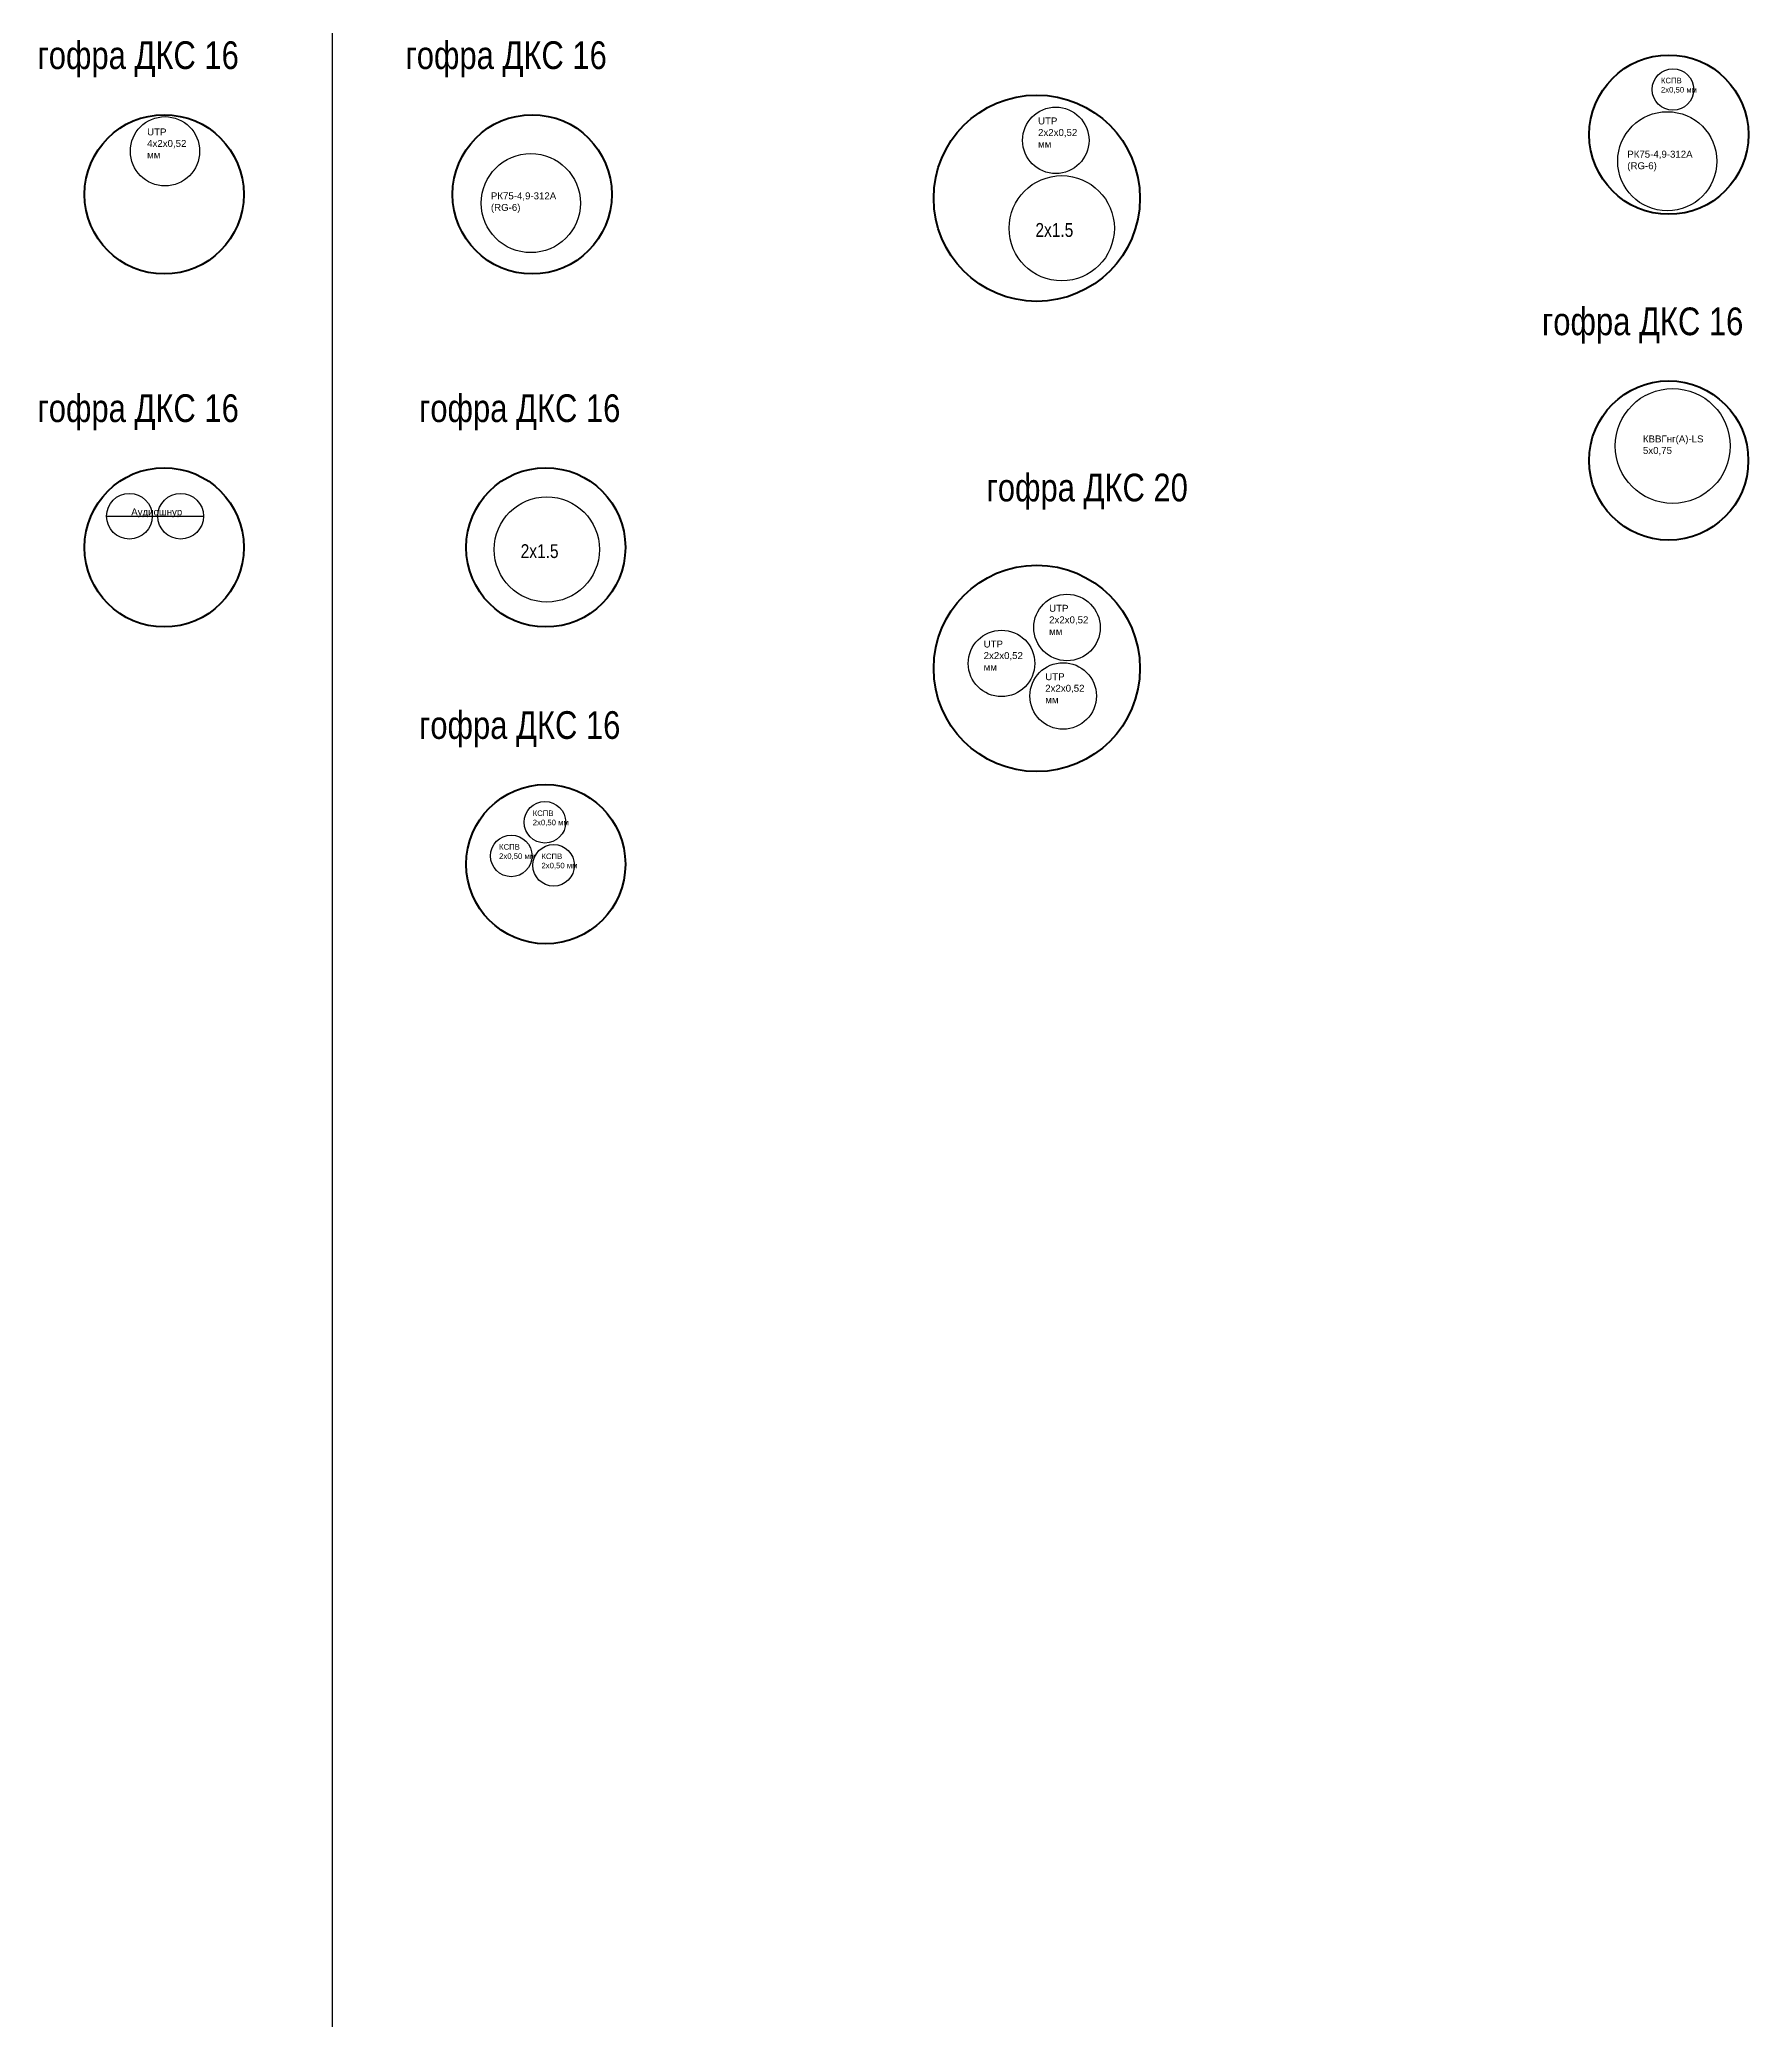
# Model space of a CAD drawing. Header units: millimetres. Extents: x -14566 to 16488, y -7315 to 17206.
# Drawn here: x -6710.3 to -6586.7, y -6604.7 to -6461.7 of the extents above; entities that cross this region are included whole.
import ezdxf

# ---------------------------------------------------------------- set-up
doc = ezdxf.new("R2010")
doc.units = ezdxf.units.MM
for name, color, linetype in [('05 Слаботочка', 7, 'Continuous'), ('06 Авт-ка климата', 7, 'Continuous'), ('08 Пож. и техн. сигн.', 7, 'Continuous'), ('13 Трассы и коробки слаботочки', 7, 'Continuous')]:
    doc.layers.add(name, color=color, linetype=linetype)
doc.layers.add('100 noprint', color=2, linetype='Continuous', plot=False)
doc.styles.get("Standard").update_dxf_attribs({"font": 'arial.ttf'})

msp = doc.modelspace()

# ---------------------------------------------------------------- linework, layer by layer
at = {"layer": '05 Слаботочка', "color": 6}
msp.add_line((-6705.43, -6496.12), (-6698.43, -6496.12), dxfattribs=at)
for centre, radius in [((-6592.29, -6465.31), 1.5), ((-6701.21, -6469.77), 2.5), ((-6592.7, -6470.49), 3.58), ((-6674.79, -6473.51), 3.58), ((-6703.78, -6496.12), 1.65), ((-6700.08, -6496.12), 1.65)]:
    msp.add_circle(centre, radius, dxfattribs=at)
at = {"layer": '06 Авт-ка климата', "color": 5}
for centre, radius in [((-6636.87, -6468.98), 2.4), ((-6636.44, -6475.33), 3.8), ((-6592.31, -6491.05), 4.15), ((-6673.63, -6498.52), 3.8)]:
    msp.add_circle(centre, radius, dxfattribs=at)
at = {"layer": '08 Пож. и техн. сигн.', "color": 1}
for centre, radius in [((-6636.06, -6504.16), 2.4), ((-6640.79, -6506.75), 2.4), ((-6636.34, -6509.1), 2.4), ((-6673.77, -6518.22), 1.5), ((-6676.2, -6520.65), 1.5), ((-6673.14, -6521.33), 1.5)]:
    msp.add_circle(centre, radius, dxfattribs=at)
at = {"layer": '100 noprint'}
msp.add_lwpolyline([(-6689.13, -6231.57), (-6689.13, -7315.22), (-5928.08, -7315.22), (-5928.08, -6231.57)], close=True, dxfattribs=at)
at = {"layer": '13 Трассы и коробки слаботочки', "lineweight": 40}
for centre, radius in [((-6592.59, -6468.57), 5.75), ((-6638.24, -6473.16), 7.45), ((-6701.27, -6472.88), 5.75), ((-6674.69, -6472.88), 5.75), ((-6592.6, -6492.1), 5.75), ((-6701.27, -6498.37), 5.75), ((-6673.71, -6498.37), 5.75), ((-6638.24, -6507.11), 7.45), ((-6673.71, -6521.25), 5.75)]:
    msp.add_circle(centre, radius, dxfattribs=at)

# ---------------------------------------------------------------- texts
at = {"layer": '05 Слаботочка', "color": 6, "width": 2.8168, "attachment_point": 1}
for s, insert, char_height in [('{КСПВ 2х0,50 мм}', (-6593.16, -6464.46), 0.4), ('{UTP 4х2х0,52 мм}', (-6702.5, -6468.12), 0.5), ('{РК75-4,9-312А (RG-6)}', (-6595.59, -6469.73), 0.5), ('{РК75-4,9-312А (RG-6)}', (-6677.67, -6472.74), 0.5), ('{Аудиошнур}', (-6703.65, -6495.56), 0.5)]:
    msp.add_mtext(s, dxfattribs=dict(at, insert=insert, char_height=char_height))
at = {"layer": '06 Авт-ка климата', "color": 5, "width": 0.8}
for p in [(-6638.34, -6475.95), (-6675.52, -6499.14)]:
    msp.add_text('2x1.5', height=1, dxfattribs=at).set_placement(p)
at = {"layer": '06 Авт-ка климата', "color": 5, "char_height": 0.5, "width": 2.8168, "attachment_point": 1}
for s, insert in [('{UTP 2х2х0,52 мм}', (-6638.15, -6467.33)), ('{КВВГнг(А)-LS 5х0,75}', (-6594.46, -6490.29))]:
    msp.add_mtext(s, dxfattribs=dict(at, insert=insert))
at = {"layer": '08 Пож. и техн. сигн.', "color": 1, "width": 2.8168, "attachment_point": 1}
for s, insert, char_height in [('{UTP 2х2х0,52 мм}', (-6637.35, -6502.52), 0.5), ('{UTP 2х2х0,52 мм}', (-6642.08, -6505.1), 0.5), ('{UTP 2х2х0,52 мм}', (-6637.63, -6507.46), 0.5), ('{КСПВ 2х0,50 мм}', (-6674.65, -6517.37), 0.4), ('{КСПВ 2х0,50 мм}', (-6677.08, -6519.8), 0.4), ('{КСПВ 2х0,50 мм}', (-6674.02, -6520.48), 0.4)]:
    msp.add_mtext(s, dxfattribs=dict(at, insert=insert, char_height=char_height))
at = {"layer": '13 Трассы и коробки слаботочки', "width": 0.8}
for s, p in [('гофра ДКС 16', (-6710.42, -6463.83)), ('гофра ДКС 16', (-6683.84, -6463.83)), ('гофра ДКС 16', (-6601.75, -6483.05)), ('гофра ДКС 16', (-6710.42, -6489.32)), ('гофра ДКС 16', (-6682.86, -6489.32)), ('гофра ДКС 20', (-6641.87, -6495.05)), ('гофра ДКС 16', (-6682.86, -6512.2))]:
    msp.add_text(s, height=2, dxfattribs=at).set_placement(p)

doc.saveas('drawing.dxf')
